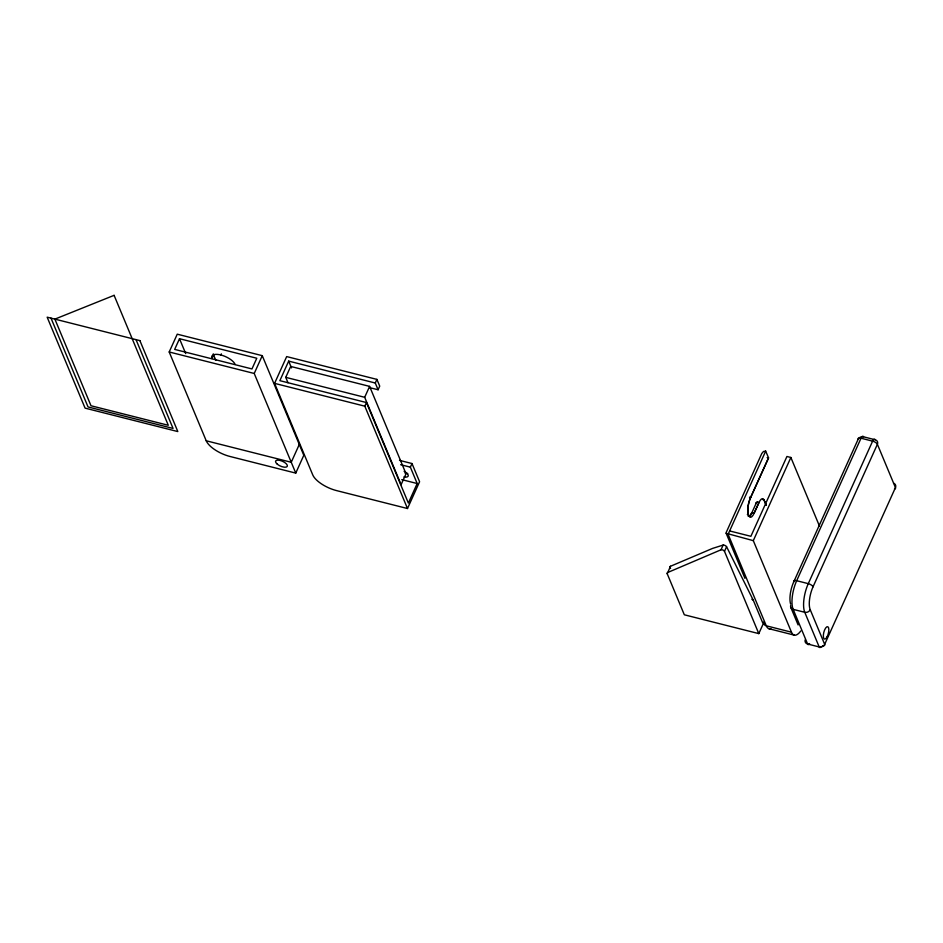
<?xml version="1.0" encoding="UTF-8"?>
<svg xmlns="http://www.w3.org/2000/svg" width="943" height="943" viewBox="0 0 943 943"><rect width="100%" height="100%" fill="white"/><g stroke="black" fill="none" stroke-linecap="round" stroke-linejoin="round"><path stroke-width="1.41" d="M169.198 351.987L177.249 334.176L262.26 355.664L303.799 455.292L295.76 473.103L230.068 456.495A21.406 8.746 24.3 0 1 206.222 440.782L169.198 351.987L254.221 373.475L295.76 473.103M179.5 338.714L174.679 349.405L251.958 368.937L256.791 358.246L179.5 338.714L185.712 353.601M213.271 353.849A12.848 5.245 24.3 0 0 213.578 354.981L211.963 358.54A12.848 5.245 24.3 0 1 220.851 354.981L221.357 353.861M254.221 373.475L262.26 355.664M399.502 460.373L411.997 463.532L419.588 481.743L407.494 508.525L336.58 490.608A21.406 8.746 24.3 0 1 312.746 474.895L274.578 383.365L286.672 356.584L376.905 379.392L379.723 386.147L378.084 389.765L369.762 387.656M378.084 389.765L375.279 383.011L288.676 361.122L279.859 380.666L366.45 402.555L408.366 503.067L417.183 483.535L410.358 467.15L411.997 463.532M287.992 382.728L285.753 377.353L290.68 366.438L369.609 386.382L406.032 473.751L401.105 484.667L364.682 397.298L369.609 386.382M299.285 444.459L291.246 462.27L206.222 440.782M407.494 508.525L364.811 406.174L366.45 402.555M375.279 383.011L376.905 379.392M667.22 573.757L670.497 566.271L712.59 548.402L723.128 545.078L721.006 549.793L667.679 572.519A4.302 1.756 24.3 0 0 667.22 573.757L684.323 614.789L758.797 633.613L763.17 623.936L753.257 600.172L726.593 546.728L724.495 551.349L758.797 633.613M762.793 499.613A4.279 3.583 -22.6 0 1 763.924 499.743L766.164 505.118L763.924 499.743A8.57 3.135 -75.8 0 0 758.962 502.56L754.129 513.263A8.57 3.135 -75.8 0 1 749.037 516.045L748.471 514.678A12.848 4.691 -75.8 0 1 750.663 497.515L768.557 457.874L765.681 451.108L728.114 534.292L766.282 625.81A21.406 7.827 -75.8 0 0 770.926 628.663M750.357 515.951A12.848 4.691 -75.8 0 0 751.1 514.43L755.932 503.727A4.279 1.568 -75.8 0 1 757.665 501.735M800.748 630.997A21.406 7.827 -75.8 0 1 791.472 632.187L753.304 540.657L790.871 457.473L786.933 456.483L750.887 536.308L729.693 530.956M790.647 604.133A17.127 6.259 -75.8 0 1 793.723 581.902L858.071 439.403A4.279 3.583 -22.6 0 1 863.54 436.821L875.128 439.756A4.279 3.583 -22.6 0 1 877.391 444.294L895.449 487.602L824.677 644.352A4.279 1.745 24.3 0 1 822.744 645.731M805.228 639.79A4.279 3.583 -22.6 0 0 807.609 644.01L819.196 646.945A4.279 3.583 -22.6 0 0 824.677 644.352L810.226 609.708A17.127 6.259 -75.8 0 1 813.043 586.794L877.391 444.294A4.279 1.745 24.3 0 0 872.617 441.147L861.03 438.212A4.279 1.745 24.3 0 0 858.071 439.403M726.287 532.276L761.791 453.489L763.488 451.485L765.681 451.108M767.142 457.614L768.557 457.874L750.593 497.503A12.848 4.691 -75.8 0 0 748.471 514.678L748.542 514.701A4.279 3.583 -22.6 0 0 747.351 514.548M285.753 377.353L364.682 397.298M750.663 497.515L750.593 497.503A4.279 1.745 24.3 0 1 749.496 497.15M274.578 383.365L364.811 406.174M753.304 540.657L726.181 533.29M400.645 464.699L410.358 467.15M401.765 479.633L417.183 483.535M791.472 632.187L766.282 625.81A4.279 3.583 -22.6 0 1 763.795 621.944M768.875 628.698L794.442 635.169M751.877 599.265L753.257 600.172M670.591 568.488L670.072 567.438A4.302 1.638 20 0 1 670.497 566.271M790.871 457.473L819.502 526.159M790.753 607.28L798.12 624.95M726.051 533.031L744.935 578.318M288.676 361.122L291.505 367.923M213.578 354.981L215.829 360.391M136.028 339.633L173.052 428.428L88.041 406.94L51.016 318.145M220.851 354.981A12.848 5.245 24.3 0 1 235.149 364.411M407.682 473.48A6.813 2.782 24.3 0 1 405.03 473.15M404.111 471.288A6.813 2.782 24.3 0 1 408.26 475.661A6.813 2.782 24.3 0 1 403.934 476.899M751.1 514.43A4.279 1.745 24.3 0 1 754.07 513.251L758.962 502.56A4.279 1.745 24.3 0 0 755.932 503.727M747.917 515.904A4.279 3.583 -22.6 0 1 749.037 516.045M875.128 439.756A4.279 1.568 -75.8 0 0 872.617 441.147L808.281 583.646A21.406 7.827 -75.8 0 0 804.756 612.29L819.196 646.945A4.279 1.568 -75.8 0 0 821.235 646.438M863.54 436.821A4.279 1.568 -75.8 0 0 861.03 438.212L796.682 580.711A21.406 7.827 -75.8 0 0 793.157 609.355L807.609 644.01A4.279 1.568 -75.8 0 0 809.601 643.562M810.226 609.708A4.279 3.583 -22.6 0 1 804.756 612.29L793.157 609.355A4.279 3.583 -22.6 0 1 790.67 605.489M793.723 581.902A4.279 1.745 24.3 0 1 796.682 580.711L808.281 583.646A4.279 1.745 24.3 0 1 813.043 586.794M893.54 483.17A4.279 3.583 -22.6 0 1 895.449 487.602A4.279 1.745 24.3 0 1 894.506 488.969M720.971 549.769A2.075 0.849 24.3 0 1 722.939 550.064A2.075 0.849 24.3 0 1 724.483 551.349M723.081 545.042A2.086 0.719 25.9 0 1 725.014 545.467A2.086 0.719 25.9 0 1 726.57 546.716M114.103 295.336L54.883 319.123L90.999 405.749L168.29 425.281L114.103 295.336M139.894 340.612L47.15 317.166L85.082 408.13L177.826 431.576L139.894 340.612M277.301 464.192A6.424 2.629 24.3 0 0 287.226 466.467A6.424 2.629 24.3 0 0 279.835 460.361A6.424 2.629 24.3 0 0 277.301 464.192M827.07 636.89A6.424 2.346 -75.8 0 0 827.824 626.73A6.424 2.346 -75.8 0 0 823.357 635.063A6.424 2.346 -75.8 0 0 827.07 636.89"/></g></svg>
